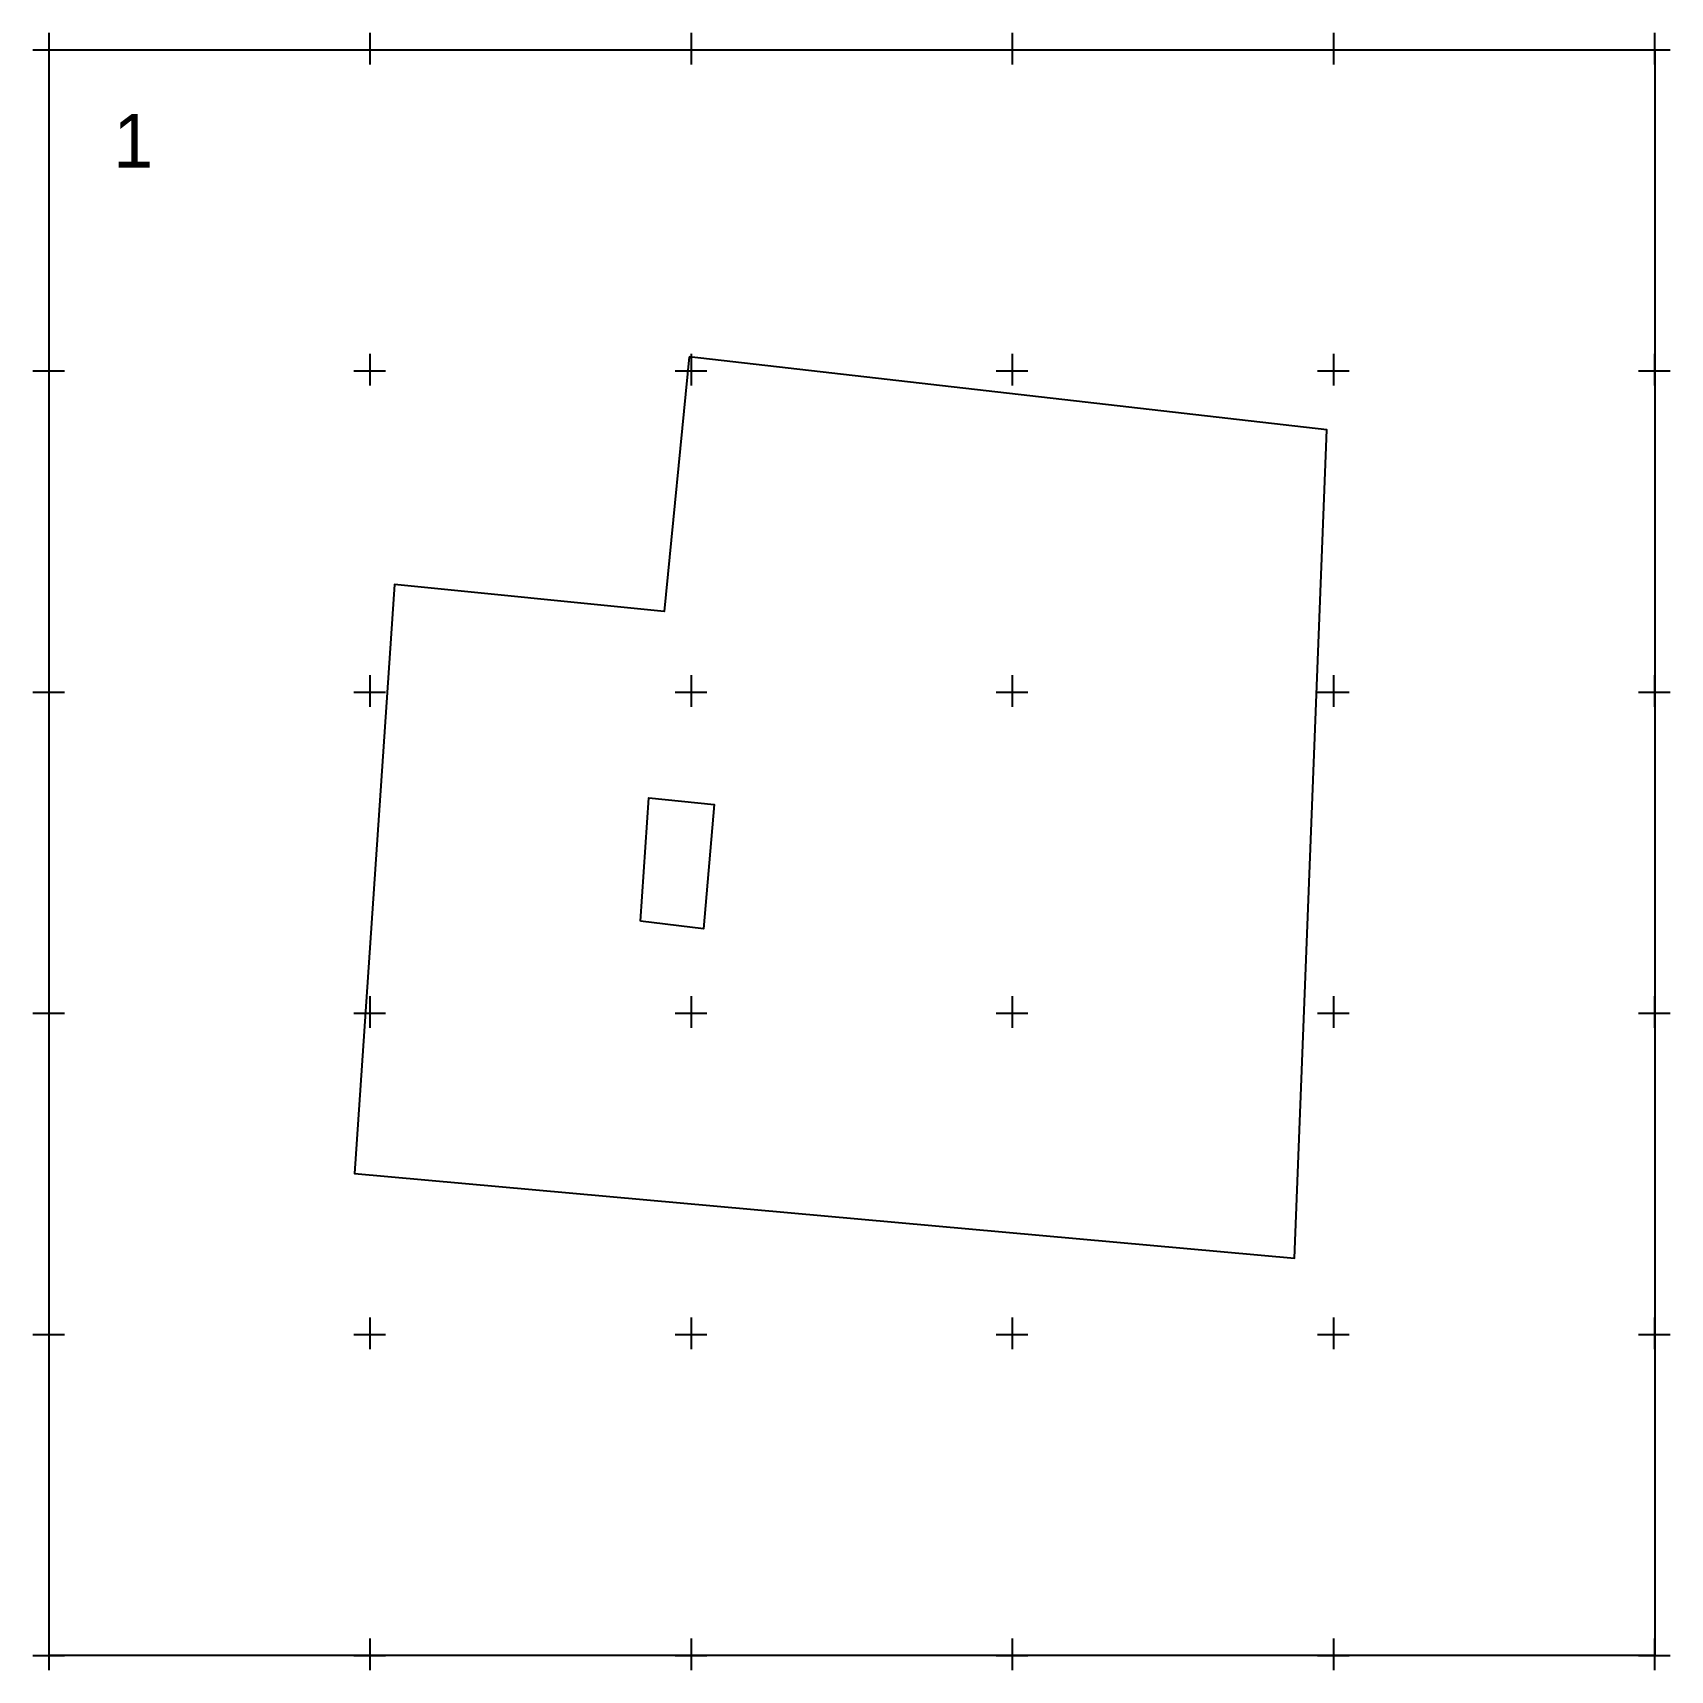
# Model space of a CAD drawing. Header units: metres. Extents: x 4347 to 4602, y 11198 to 11453.
import ezdxf
from ezdxf.enums import TextEntityAlignment as Align

# ---------------------------------------------------------------- set-up
doc = ezdxf.new("R2010")
doc.units = ezdxf.units.M
doc.header["$MEASUREMENT"] = 0
for name, color, linetype, lineweight in [('Граница заказа', 7, 'Continuous', 25), ('Координатные кресты', 7, 'Continuous', 25), ('Подписи рамок', 7, 'Continuous', 25), ('Рамки', 7, 'Continuous', 25)]:
    doc.layers.add(name, color=color, linetype=linetype, lineweight=lineweight)
doc.styles.add('Style-RUSSIAN_1251', font='RUSSIAN_1251.shx')

# ---------------------------------------------------------------- blocks, each defined once
blk = doc.blocks.new('KREST')
at = {"layer": 'Координатные кресты', "color": 7, "linetype": 'Continuous', "lineweight": 25}
for p, q in [((0, -2.286), (0, 2.647)), ((-2.538, 0), (2.395, 0))]:
    blk.add_line(p, q, dxfattribs=at)
blk = doc.blocks.new('KREST_1')
at = {"layer": 'Координатные кресты', "color": 7, "linetype": 'Continuous', "lineweight": 25}
for p, q in [((0, -2.286), (0, 2.647)), ((-2.538, 0), (2.395, 0))]:
    blk.add_line(p, q, dxfattribs=at)
blk = doc.blocks.new('KREST_2')
at = {"layer": 'Координатные кресты', "color": 7, "linetype": 'Continuous', "lineweight": 25}
for p, q in [((0, -2.286), (0, 2.647)), ((-2.538, 0), (2.395, 0))]:
    blk.add_line(p, q, dxfattribs=at)
blk = doc.blocks.new('KREST_3')
at = {"layer": 'Координатные кресты', "color": 7, "linetype": 'Continuous', "lineweight": 25}
for p, q in [((0, -2.286), (0, 2.647)), ((-2.538, 0), (2.395, 0))]:
    blk.add_line(p, q, dxfattribs=at)
blk = doc.blocks.new('KREST_4')
at = {"layer": 'Координатные кресты', "color": 7, "linetype": 'Continuous', "lineweight": 25}
for p, q in [((0, -2.286), (0, 2.647)), ((-2.538, 0), (2.395, 0))]:
    blk.add_line(p, q, dxfattribs=at)
blk = doc.blocks.new('KREST_5')
at = {"layer": 'Координатные кресты', "color": 7, "linetype": 'Continuous', "lineweight": 25}
for p, q in [((0, -2.286), (0, 2.647)), ((-2.538, 0), (2.395, 0))]:
    blk.add_line(p, q, dxfattribs=at)
blk = doc.blocks.new('KREST_6')
at = {"layer": 'Координатные кресты', "color": 7, "linetype": 'Continuous', "lineweight": 25}
for p, q in [((0, -2.286), (0, 2.647)), ((-2.538, 0), (2.395, 0))]:
    blk.add_line(p, q, dxfattribs=at)
blk = doc.blocks.new('KREST_7')
at = {"layer": 'Координатные кресты', "color": 7, "linetype": 'Continuous', "lineweight": 25}
for p, q in [((0, -2.286), (0, 2.647)), ((-2.538, 0), (2.395, 0))]:
    blk.add_line(p, q, dxfattribs=at)
blk = doc.blocks.new('KREST_8')
at = {"layer": 'Координатные кресты', "color": 7, "linetype": 'Continuous', "lineweight": 25}
for p, q in [((0, -2.286), (0, 2.647)), ((-2.538, 0), (2.395, 0))]:
    blk.add_line(p, q, dxfattribs=at)
blk = doc.blocks.new('KREST_9')
at = {"layer": 'Координатные кресты', "color": 7, "linetype": 'Continuous', "lineweight": 25}
for p, q in [((0, -2.286), (0, 2.647)), ((-2.538, 0), (2.395, 0))]:
    blk.add_line(p, q, dxfattribs=at)
blk = doc.blocks.new('KREST_10')
at = {"layer": 'Координатные кресты', "color": 7, "linetype": 'Continuous', "lineweight": 25}
for p, q in [((0, -2.286), (0, 2.647)), ((-2.538, 0), (2.395, 0))]:
    blk.add_line(p, q, dxfattribs=at)
blk = doc.blocks.new('KREST_11')
at = {"layer": 'Координатные кресты', "color": 7, "linetype": 'Continuous', "lineweight": 25}
for p, q in [((0, -2.286), (0, 2.647)), ((-2.538, 0), (2.395, 0))]:
    blk.add_line(p, q, dxfattribs=at)
blk = doc.blocks.new('KREST_12')
at = {"layer": 'Координатные кресты', "color": 7, "linetype": 'Continuous', "lineweight": 25}
for p, q in [((0, -2.286), (0, 2.647)), ((-2.538, 0), (2.395, 0))]:
    blk.add_line(p, q, dxfattribs=at)
blk = doc.blocks.new('KREST_13')
at = {"layer": 'Координатные кресты', "color": 7, "linetype": 'Continuous', "lineweight": 25}
for p, q in [((0, -2.286), (0, 2.647)), ((-2.538, 0), (2.395, 0))]:
    blk.add_line(p, q, dxfattribs=at)
blk = doc.blocks.new('KREST_14')
at = {"layer": 'Координатные кресты', "color": 7, "linetype": 'Continuous', "lineweight": 25}
for p, q in [((0, -2.286), (0, 2.647)), ((-2.538, 0), (2.395, 0))]:
    blk.add_line(p, q, dxfattribs=at)
blk = doc.blocks.new('KREST_15')
at = {"layer": 'Координатные кресты', "color": 7, "linetype": 'Continuous', "lineweight": 25}
for p, q in [((0, -2.286), (0, 2.647)), ((-2.538, 0), (2.395, 0))]:
    blk.add_line(p, q, dxfattribs=at)
blk = doc.blocks.new('KREST_16')
at = {"layer": 'Координатные кресты', "color": 7, "linetype": 'Continuous', "lineweight": 25}
for p, q in [((0, -2.286), (0, 2.647)), ((-2.538, 0), (2.395, 0))]:
    blk.add_line(p, q, dxfattribs=at)
blk = doc.blocks.new('KREST_17')
at = {"layer": 'Координатные кресты', "color": 7, "linetype": 'Continuous', "lineweight": 25}
for p, q in [((0, -2.286), (0, 2.647)), ((-2.538, 0), (2.395, 0))]:
    blk.add_line(p, q, dxfattribs=at)
blk = doc.blocks.new('KREST_18')
at = {"layer": 'Координатные кресты', "color": 7, "linetype": 'Continuous', "lineweight": 25}
for p, q in [((0, -2.286), (0, 2.647)), ((-2.538, 0), (2.395, 0))]:
    blk.add_line(p, q, dxfattribs=at)
blk = doc.blocks.new('KREST_19')
at = {"layer": 'Координатные кресты', "color": 7, "linetype": 'Continuous', "lineweight": 25}
for p, q in [((0, -2.286), (0, 2.647)), ((-2.538, 0), (2.395, 0))]:
    blk.add_line(p, q, dxfattribs=at)
blk = doc.blocks.new('KREST_20')
at = {"layer": 'Координатные кресты', "color": 7, "linetype": 'Continuous', "lineweight": 25}
for p, q in [((0, -2.286), (0, 2.647)), ((-2.538, 0), (2.395, 0))]:
    blk.add_line(p, q, dxfattribs=at)
blk = doc.blocks.new('KREST_21')
at = {"layer": 'Координатные кресты', "color": 7, "linetype": 'Continuous', "lineweight": 25}
for p, q in [((0, -2.286), (0, 2.647)), ((-2.538, 0), (2.395, 0))]:
    blk.add_line(p, q, dxfattribs=at)
blk = doc.blocks.new('KREST_22')
at = {"layer": 'Координатные кресты', "color": 7, "linetype": 'Continuous', "lineweight": 25}
for p, q in [((0, -2.286), (0, 2.647)), ((-2.538, 0), (2.395, 0))]:
    blk.add_line(p, q, dxfattribs=at)
blk = doc.blocks.new('KREST_23')
at = {"layer": 'Координатные кресты', "color": 7, "linetype": 'Continuous', "lineweight": 25}
for p, q in [((0, -2.286), (0, 2.647)), ((-2.538, 0), (2.395, 0))]:
    blk.add_line(p, q, dxfattribs=at)
blk = doc.blocks.new('KREST_24')
at = {"layer": 'Координатные кресты', "color": 7, "linetype": 'Continuous', "lineweight": 25}
for p, q in [((0, -2.286), (0, 2.647)), ((-2.538, 0), (2.395, 0))]:
    blk.add_line(p, q, dxfattribs=at)
blk = doc.blocks.new('KREST_25')
at = {"layer": 'Координатные кресты', "color": 7, "linetype": 'Continuous', "lineweight": 25}
for p, q in [((0, -2.286), (0, 2.647)), ((-2.538, 0), (2.395, 0))]:
    blk.add_line(p, q, dxfattribs=at)
blk = doc.blocks.new('KREST_26')
at = {"layer": 'Координатные кресты', "color": 7, "linetype": 'Continuous', "lineweight": 25}
for p, q in [((0, -2.286), (0, 2.647)), ((-2.538, 0), (2.395, 0))]:
    blk.add_line(p, q, dxfattribs=at)
blk = doc.blocks.new('KREST_27')
at = {"layer": 'Координатные кресты', "color": 7, "linetype": 'Continuous', "lineweight": 25}
for p, q in [((0, -2.286), (0, 2.647)), ((-2.538, 0), (2.395, 0))]:
    blk.add_line(p, q, dxfattribs=at)
blk = doc.blocks.new('KREST_28')
at = {"layer": 'Координатные кресты', "color": 7, "linetype": 'Continuous', "lineweight": 25}
for p, q in [((0, -2.286), (0, 2.647)), ((-2.538, 0), (2.395, 0))]:
    blk.add_line(p, q, dxfattribs=at)
blk = doc.blocks.new('KREST_29')
at = {"layer": 'Координатные кресты', "color": 7, "linetype": 'Continuous', "lineweight": 25}
for p, q in [((0, -2.286), (0, 2.647)), ((-2.538, 0), (2.395, 0))]:
    blk.add_line(p, q, dxfattribs=at)
blk = doc.blocks.new('KREST_30')
at = {"layer": 'Координатные кресты', "color": 7, "linetype": 'Continuous', "lineweight": 25}
for p, q in [((0, -2.286), (0, 2.647)), ((-2.538, 0), (2.395, 0))]:
    blk.add_line(p, q, dxfattribs=at)
blk = doc.blocks.new('KREST_31')
at = {"layer": 'Координатные кресты', "color": 7, "linetype": 'Continuous', "lineweight": 25}
for p, q in [((0, -2.286), (0, 2.647)), ((-2.538, 0), (2.395, 0))]:
    blk.add_line(p, q, dxfattribs=at)
blk = doc.blocks.new('KREST_32')
at = {"layer": 'Координатные кресты', "color": 7, "linetype": 'Continuous', "lineweight": 25}
for p, q in [((0, -2.286), (0, 2.647)), ((-2.538, 0), (2.395, 0))]:
    blk.add_line(p, q, dxfattribs=at)
blk = doc.blocks.new('KREST_33')
at = {"layer": 'Координатные кресты', "color": 7, "linetype": 'Continuous', "lineweight": 25}
for p, q in [((0, -2.286), (0, 2.647)), ((-2.538, 0), (2.395, 0))]:
    blk.add_line(p, q, dxfattribs=at)
blk = doc.blocks.new('KREST_34')
at = {"layer": 'Координатные кресты', "color": 7, "linetype": 'Continuous', "lineweight": 25}
for p, q in [((0, -2.286), (0, 2.647)), ((-2.538, 0), (2.395, 0))]:
    blk.add_line(p, q, dxfattribs=at)
blk = doc.blocks.new('KREST_35')
at = {"layer": 'Координатные кресты', "color": 7, "linetype": 'Continuous', "lineweight": 25}
for p, q in [((0, -2.286), (0, 2.647)), ((-2.538, 0), (2.395, 0))]:
    blk.add_line(p, q, dxfattribs=at)

msp = doc.modelspace()

# ---------------------------------------------------------------- linework, layer by layer
at = {"layer": 'Граница заказа', "color": 1, "linetype": 'Continuous', "lineweight": 25, "flags": 128}
for points in [[(4449.64, 11402.21), (4445.74, 11362.54), (4403.8, 11366.77), (4397.55, 11275.06), (4543.91, 11261.88), (4548.95, 11390.83), (4449.64, 11402.21)], [(4442.082, 11314.347), (4443.398, 11333.515), (4453.528, 11332.499), (4451.91, 11313.157), (4442.082, 11314.347)]]:
    msp.add_lwpolyline(points, dxfattribs=at)
at = {"layer": 'Рамки', "color": 2, "linetype": 'Continuous', "lineweight": 25, "flags": 128}
msp.add_lwpolyline([(4350, 11200), (4350, 11450), (4600, 11450), (4600, 11200), (4350, 11200)], dxfattribs=at)

# ---------------------------------------------------------------- block references
at = {"layer": 'Координатные кресты', "color": 7, "linetype": 'Continuous', "lineweight": 25}
for name, p in [('KREST_5', (4350, 11450)), ('KREST_11', (4400, 11450)), ('KREST_17', (4450, 11450)), ('KREST_23', (4500, 11450)), ('KREST_29', (4550, 11450)), ('KREST_35', (4600, 11450)), ('KREST_4', (4350, 11400)), ('KREST_10', (4400, 11400)), ('KREST_16', (4450, 11400)), ('KREST_22', (4500, 11400)), ('KREST_28', (4550, 11400)), ('KREST_34', (4600, 11400)), ('KREST_3', (4350, 11350)), ('KREST_9', (4400, 11350)), ('KREST_15', (4450, 11350)), ('KREST_21', (4500, 11350)), ('KREST_27', (4550, 11350)), ('KREST_33', (4600, 11350)), ('KREST_2', (4350, 11300)), ('KREST_8', (4400, 11300)), ('KREST_14', (4450, 11300)), ('KREST_20', (4500, 11300)), ('KREST_26', (4550, 11300)), ('KREST_32', (4600, 11300)), ('KREST_1', (4350, 11250)), ('KREST_7', (4400, 11250)), ('KREST_13', (4450, 11250)), ('KREST_19', (4500, 11250)), ('KREST_25', (4550, 11250)), ('KREST_31', (4600, 11250)), ('KREST', (4350, 11200)), ('KREST_6', (4400, 11200)), ('KREST_12', (4450, 11200)), ('KREST_18', (4500, 11200)), ('KREST_24', (4550, 11200)), ('KREST_30', (4600, 11200))]:
    msp.add_blockref(name, p, dxfattribs=at)

# ---------------------------------------------------------------- texts
at = {"layer": 'Подписи рамок', "color": 5, "linetype": 'Continuous', "lineweight": 25, "style": 'Style-RUSSIAN_1251'}
msp.add_text('1', height=8.333, dxfattribs=at).set_placement((4360, 11440), align=Align.TOP_LEFT)

doc.saveas('drawing.dxf')
